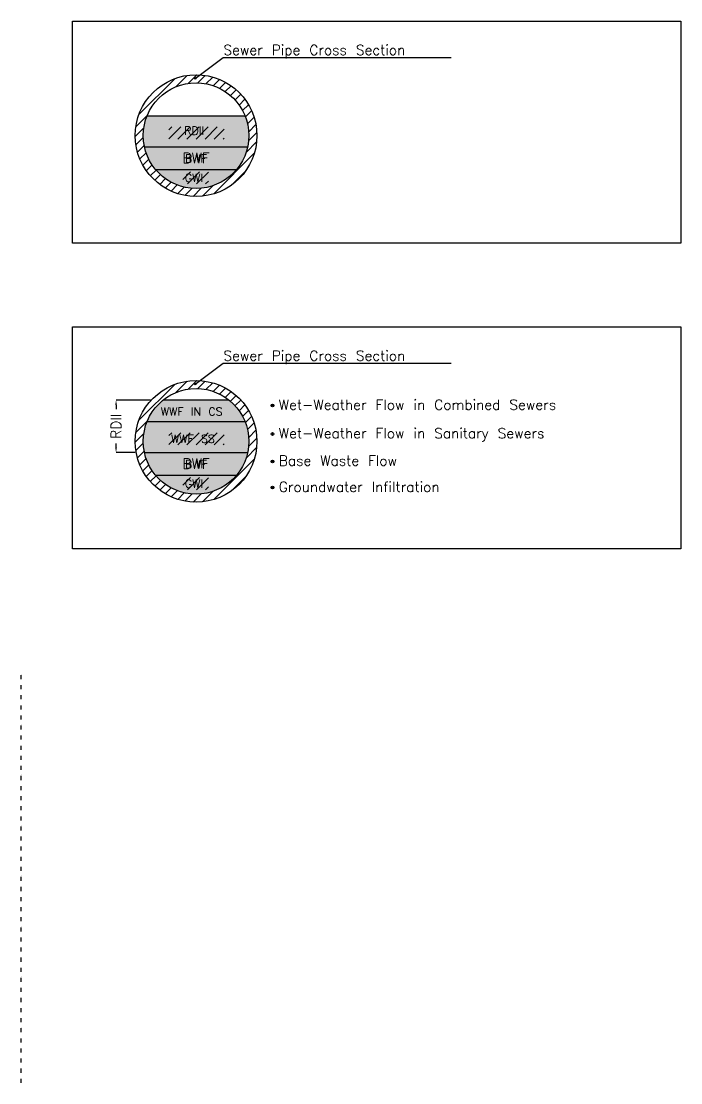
# Model space of a CAD drawing. Header units: millimetres. Extents: x 7 to 784, y -168 to 358.
# Drawn here: x 457 to 784, y -168 to 358 of the extents above; entities that cross this region are included whole.
import ezdxf

# ---------------------------------------------------------------- set-up
doc = ezdxf.new("R2010")
doc.units = ezdxf.units.MM
for name, color, linetype in [('BWF', 32, 'Continuous'), ('GWI', 5, 'Continuous'), ('Waste Water', 32, 'Continuous'), ('WWF', 145, 'Continuous'), ('WWF - CS', 4, 'Continuous')]:
    doc.layers.add(name, color=color, linetype=linetype)
doc.styles.get("Standard").update_dxf_attribs({"font": 'txt.shx'})
doc.dimstyles.get("Standard").update_dxf_attribs({"dimscale": 100, "dimtxt": 2.5, "dimasz": 2.5, "dimexe": 0, "dimexo": 0.5, "dimgap": 1, "dimtad": 0, "dimtoh": 1, "dimdec": 4, "dimzin": 0, "dimdsep": 46, "dimtxsty": 'Standard', "dimcen": 2.5, "dimadec": 0, "dimazin": 0, "dimtfac": 1, "dimtdec": 4, "dimtofl": 0, "dimtmove": 0, "dimatfit": 3, "dimfxl": 1, "dimtolj": 1, "dimtzin": 0, "dimarcsym": 0})

# ---------------------------------------------------------------- blocks, each defined once
blk = doc.blocks.new('*D18')
at = {"color": 0, "lineweight": -2}
for p, q in [((521.06, 170.73), (504.04, 170.73)), ((504.04, 168.23), (504.04, 166.22)), ((504.04, 147.21), (504.04, 149.22)), ((513.54, 144.71), (504.04, 144.71))]:
    blk.add_line(p, q, dxfattribs=at)
at = {"color": 0}
for points in [[(504.46, 168.23), (503.63, 168.23), (504.04, 170.73)], [(503.63, 147.21), (504.46, 147.21), (504.04, 144.71)]]:
    blk.add_solid(points, dxfattribs=at)
at = {"layer": 'Defpoints', "color": 0}
for p in [(521.56, 170.73), (504.04, 144.71), (514.04, 144.71)]:
    blk.add_point(p, dxfattribs=at)
at = {"color": 0, "insert": (504.04, 157.72), "char_height": 5, "attachment_point": 5, "rotation": 90}
blk.add_mtext('\\A1;RDII', dxfattribs=at)

msp = doc.modelspace()

# ---------------------------------------------------------------- hatches: boundary and pattern name
h = msp.add_hatch()
h.set_pattern_fill('ANSI31', color=256, style=0)
h.set_pattern_definition([(45, (0, 151.4766), (-2.245064, 2.245064), [])])
h.paths.add_polyline_path([(545.59462, 331.82584, 1), (541.79144, 271.62412, 1), (545.59462, 331.82584), (543.54496, 330.30096, 1), (543.00159, 329.89671, 1), (543.54496, 330.30096)])
h.paths.add_polyline_path([(562.91705, 319.45912, 249.14608247), (563.19928, 319.14821), (563.19928, 319.45912)], flags=16)
h.paths.add_polyline_path([(537.11746, 277.75982), (549.78412, 277.75982), (549.78412, 283.75982), (537.11746, 283.75982)], flags=0)
h.paths.add_polyline_path([(530.26993, 300.02379), (557.60327, 300.02379), (557.60327, 306.02379), (530.26993, 306.02379)], flags=0)
for points in [[(543.6119, 330.09883, 1), (542.93465, 330.09883, 1)], [(543.6119, 178.6222, 1), (542.93465, 178.6222, 1)], [(582.19562, 168.02347, 1), (580.84112, 168.02347, 1)], [(582.19562, 153.90129, 1), (580.84112, 153.90129, 1)], [(582.19562, 140.29282, 1), (580.84112, 140.29282, 1)], [(582.19562, 127.32986, 1), (580.84112, 127.32986, 1)]]:
    msp.add_hatch(color=256).paths.add_polyline_path(points)
h = msp.add_hatch()
h.set_pattern_fill('ANSI31', color=256, style=0)
h.paths.add_polyline_path([(545.59462, 180.34922, 1), (541.79144, 120.14749, 1), (545.59462, 180.34922), (543.54496, 178.82433, 1), (543.00159, 178.42008, 1), (543.54496, 178.82433)])
h.paths.add_polyline_path([(562.91705, 167.98249, 249.14608247), (563.19928, 167.67158), (563.19928, 167.98249)], flags=16)
h.paths.add_polyline_path([(530.26993, 148.54716), (557.60327, 148.54716), (557.60327, 154.54716), (530.26993, 154.54716)], flags=0)
h.paths.add_polyline_path([(537.11746, 126.2832), (549.78412, 126.2832), (549.78412, 132.2832), (537.11746, 132.2832)], flags=0)
at = {"layer": 'BWF'}
for points in [[(518.12513, 296.17942), (569.24979, 296.17942, -0.121969601), (563.71354, 284.89068), (523.66137, 284.89068, -0.121969601)], [(518.12513, 144.70279), (569.24979, 144.70279, -0.121969601), (563.71354, 133.41405), (523.66137, 133.41405, -0.121969601)]]:
    msp.add_hatch(color=14, dxfattribs=at).paths.add_polyline_path(points)
at = {"layer": 'GWI'}
for color, points in [(256, [(519.44836, 311.53611), (567.9377, 311.53611, -0.150558109), (569.25536, 296.19057), (518.1307, 296.19057, -0.150558109)]), (31, [(523.66695, 284.90183), (563.71911, 284.90183, -0.465964036)]), (31, [(523.66695, 133.4252), (563.71911, 133.4252, -0.465964036)])]:
    msp.add_hatch(color=color, dxfattribs=at).paths.add_polyline_path(points)
at = {"layer": 'WWF'}
msp.add_hatch(color=256, dxfattribs=at).paths.add_polyline_path([(519.44836, 160.05948), (567.9377, 160.05948, -0.150558109), (569.25536, 144.71394), (518.1307, 144.71394, -0.150558109)])
at = {"layer": 'WWF - CS'}
msp.add_hatch(color=256, dxfattribs=at).paths.add_polyline_path([(527.43332, 170.73455), (559.95275, 170.73455, -0.129564504), (567.9377, 160.05948), (519.44836, 160.05948, -0.129564504)])

# ---------------------------------------------------------------- linework, layer by layer
for p, q in [((543.27328, 330.09883), (557.09867, 340.38454)), ((557.09867, 340.38454), (670.13439, 340.38454)), ((543.27328, 178.6222), (557.09867, 188.90792)), ((557.09867, 188.90792), (670.13439, 188.90792)), ((457.06358, 34.94803), (457.06358, 34.94803)), ((457.06358, 32.44803), (457.06358, 34.44803)), ((457.06358, 27.44803), (457.06358, 29.44803)), ((457.06358, 29.44803), (457.06358, 29.44803)), ((457.06358, 22.44803), (457.06358, 24.44803)), ((457.06358, 17.44803), (457.06358, 19.44803)), ((457.06358, 12.44803), (457.06358, 14.44803)), ((457.06358, 9.94803), (457.06358, 9.94803)), ((457.06358, 7.44803), (457.06358, 9.44803)), ((457.06358, 7.44803), (457.06358, 9.44803)), ((457.06358, 2.44803), (457.06358, 4.44803)), ((457.06358, 4.44803), (457.06358, 4.44803)), ((457.06358, -2.55197), (457.06358, -0.55197)), ((457.06358, -7.55197), (457.06358, -5.55197)), ((457.06358, -12.55197), (457.06358, -10.55197)), ((457.06358, -15.05197), (457.06358, -15.05197)), ((457.06358, -17.55197), (457.06358, -15.55197)), ((457.06358, -17.55197), (457.06358, -15.55197)), ((457.06358, -22.55197), (457.06358, -20.55197)), ((457.06358, -20.55197), (457.06358, -20.55197)), ((457.06358, -27.55197), (457.06358, -25.55197)), ((457.06358, -32.55197), (457.06358, -30.55197)), ((457.06358, -37.55197), (457.06358, -35.55197)), ((457.06358, -40.05197), (457.06358, -40.05197)), ((457.06358, -42.55197), (457.06358, -40.55197)), ((457.06358, -42.55197), (457.06358, -40.55197)), ((457.06358, -47.55197), (457.06358, -45.55197)), ((457.06358, -45.55197), (457.06358, -45.55197)), ((457.06358, -52.55197), (457.06358, -50.55197)), ((457.06358, -57.55197), (457.06358, -55.55197)), ((457.06358, -62.55197), (457.06358, -60.55197)), ((457.06358, -65.05197), (457.06358, -65.05197)), ((457.06358, -67.55197), (457.06358, -65.55197)), ((457.06358, -67.55197), (457.06358, -65.55197)), ((457.06358, -72.55197), (457.06358, -70.55197)), ((457.06358, -70.55197), (457.06358, -70.55197)), ((457.06358, -77.55197), (457.06358, -75.55197)), ((457.06358, -82.55197), (457.06358, -80.55197)), ((457.06358, -87.55197), (457.06358, -85.55197)), ((457.06358, -90.05197), (457.06358, -90.05197)), ((457.06358, -92.55197), (457.06358, -90.55197)), ((457.06358, -92.55197), (457.06358, -90.55197)), ((457.06358, -97.55197), (457.06358, -95.55197)), ((457.06358, -95.55197), (457.06358, -95.55197)), ((457.06358, -102.55197), (457.06358, -100.55197)), ((457.06358, -107.55197), (457.06358, -105.55197)), ((457.06358, -112.55197), (457.06358, -110.55197)), ((457.06358, -115.05197), (457.06358, -115.05197)), ((457.06358, -117.55197), (457.06358, -115.55197)), ((457.06358, -117.55197), (457.06358, -115.55197)), ((457.06358, -122.55197), (457.06358, -120.55197)), ((457.06358, -120.55197), (457.06358, -120.55197)), ((457.06358, -127.55197), (457.06358, -125.55197)), ((457.06358, -132.55197), (457.06358, -130.55197)), ((457.06358, -137.55197), (457.06358, -135.55197)), ((457.06358, -140.05197), (457.06358, -140.05197)), ((457.06358, -142.55197), (457.06358, -140.55197)), ((457.06358, -142.55197), (457.06358, -140.55197)), ((457.06358, -147.55197), (457.06358, -145.55197)), ((457.06358, -145.55197), (457.06358, -145.55197)), ((457.06358, -152.55197), (457.06358, -150.55197)), ((457.06358, -157.55197), (457.06358, -155.55197)), ((457.06358, -162.55197), (457.06358, -160.55197)), ((457.06358, -167.55197), (457.06358, -165.55197))]:
    msp.add_line(p, q)
for points in [[(482.52847, 358.39924), (783.86776, 358.39924), (783.86776, 248.47067), (482.52847, 248.47067)], [(482.52847, 206.92262), (783.86776, 206.92262), (783.86776, 96.99404), (482.52847, 96.99404)]]:
    msp.add_lwpolyline(points, close=True)
for centre, radius in [((543.69303, 301.72498), 30.16087), ((543.69303, 301.72498), 26.15459), ((543.27328, 330.09883), 0.33862), ((543.69303, 150.24835), 30.16087), ((543.27328, 178.6222), 0.33862), ((543.69303, 150.24835), 26.15459), ((581.51837, 168.02347), 0.67725), ((581.51837, 153.90129), 0.67725), ((581.51837, 140.29282), 0.67725), ((581.51837, 127.32986), 0.67725)]:
    msp.add_circle(centre, radius)
at = {"layer": 'GWI'}
for p, q in [((523.66695, 284.90183), (563.71911, 284.90183)), ((523.66695, 133.4252), (563.71911, 133.4252))]:
    msp.add_line(p, q, dxfattribs=at)
at = {"layer": 'Waste Water'}
for p, q in [((565.82883, 322.21118), (565.82883, 322.21118)), ((572.21354, 311.53611), (572.21354, 311.53611)), ((518.1307, 296.19057), (569.25536, 296.19057)), ((565.82883, 170.73455), (565.82883, 170.73455)), ((572.21354, 160.05948), (572.21354, 160.05948)), ((518.1307, 144.71394), (569.25536, 144.71394))]:
    msp.add_line(p, q, dxfattribs=at)
at = {"layer": 'WWF'}
for p, q in [((519.44836, 311.53611), (567.9377, 311.53611)), ((519.44836, 160.05948), (567.9377, 160.05948))]:
    msp.add_line(p, q, dxfattribs=at)
at = {"layer": 'WWF - CS'}
msp.add_line((527.43332, 170.73455), (559.95275, 170.73455), dxfattribs=at)

# ---------------------------------------------------------------- texts
at = {"attachment_point": 1}
for s, insert, char_height, width in [('Sewer Pipe Cross Section', (557.24952, 346.64922), 5, 173.654321), ('RDII', (537.82878, 306.16082), 4, 50.0279253), ('GWI', (538.11746, 282.75982), 4, 50.0279253), ('Sewer Pipe Cross Section', (557.24952, 195.17259), 5, 173.654321), ('Wet-Weather Flow in Combined Sewers', (584.67809, 170.88687), 5, 173.654321), ('WWF IN CS', (526.19928, 166.98249), 4, 50.0279253), ('WWF SS', (531.26993, 153.54716), 4, 50.0279253), ('Wet-Weather Flow in Sanitary Sewers', (584.67809, 156.76469), 5, 173.654321), ('Base Waste Flow', (584.67809, 143.15623), 5, 173.654321), ('GWI', (538.11746, 131.2832), 4, 50.0279253), ('Groundwater Infiltration', (584.67809, 130.19326), 5, 173.654321)]:
    msp.add_mtext(s, dxfattribs=dict(at, insert=insert, char_height=char_height, width=width))
at = {"color": 7, "attachment_point": 1}
for insert, char_height, width in [((536.95582, 293.15703), 5, 173.654321), ((538.18994, 292.36206), 4, 50.0279253), ((536.95582, 141.68041), 5, 173.654321), ((538.18994, 140.88543), 4, 50.0279253)]:
    msp.add_mtext('BWF', dxfattribs=dict(at, insert=insert, char_height=char_height, width=width))

# ---------------------------------------------------------------- dimensions: what is measured, and where the dimension line sits
dim = msp.add_linear_dim(base=(504.04428, 144.71394), p1=(521.55723, 170.73455), p2=(514.04428, 144.71394), angle=90, text='RDII', dimstyle='Standard', override={"dimscale": 1, "dimtxt": 5, "dimlfac": 1, "dimtxsty": 'Standard', "dimsah": 1, "dimtolj": 1})
dim.commit()
dim.dimension.update_dxf_attribs({"geometry": '*D18', "text_midpoint": (504.04428, 157.72424)})

doc.saveas('drawing.dxf')
